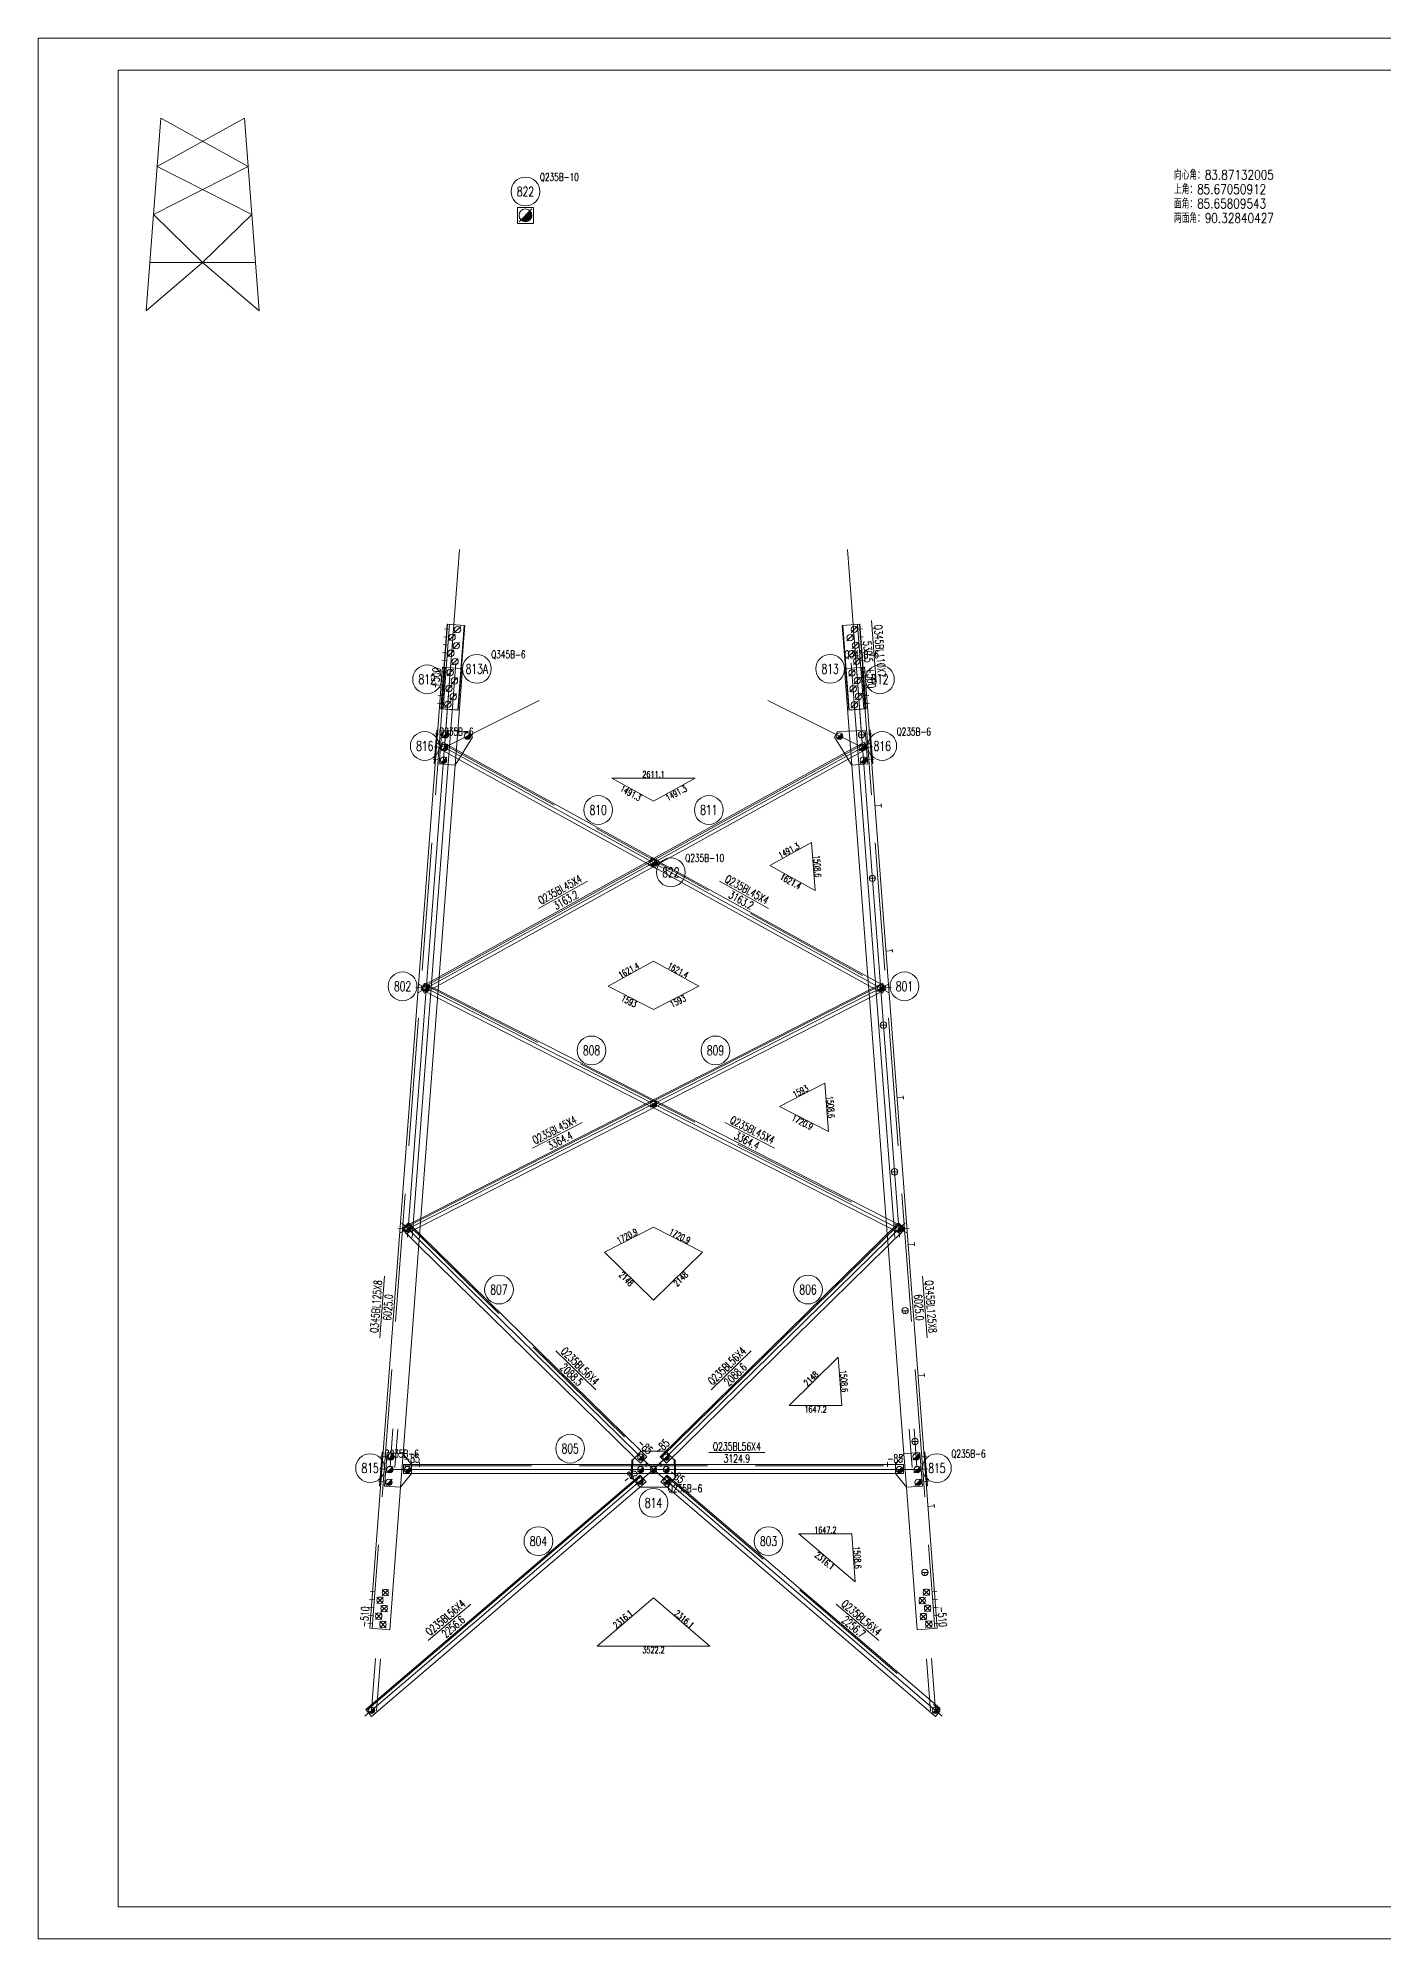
# Model space of a CAD drawing. Extents: x 0 to 841, y 0 to 594.
# Drawn here: x 0 to 420, y 0 to 594 of the extents above; entities that cross this region are included whole.
import ezdxf
from ezdxf.enums import TextEntityAlignment as Align

# ---------------------------------------------------------------- set-up
doc = ezdxf.new("R2010")
doc.units = 0
doc.header["$LTSCALE"] = 20
doc.header["$MEASUREMENT"] = 0
doc.linetypes.add('Dash', pattern=[2.75, 2, -0.75])
doc.linetypes.add('DashDot', pattern=[15.6, 9, -3, 0.6, -3])
doc.layers.get('0').update_dxf_attribs({"linetype": 'CONTINUOUS', "lineweight": 25})
doc.styles.get("Standard").update_dxf_attribs({"font": 'simplex', "width": 0.7, "bigfont": 'gbhzfs.shx'})

# ---------------------------------------------------------------- blocks, each defined once
blk = doc.blocks.new('M16X50S')
at = {"color": 3, "linetype": 'Continuous', "lineweight": 13}
blk.add_line((-1, -1), (1, 1), dxfattribs=at)
blk.add_circle((0, 0), 1, dxfattribs=at)
for radius in [0.9, 0.8, 0.7, 0.6, 0.5, 0.4, 0.3, 0.2, 0.1]:
    blk.add_arc((0, 0), radius, 225, 45, dxfattribs=at)
blk = doc.blocks.new('StepBolt')
at = {"color": 3, "linetype": 'Continuous', "lineweight": 13}
for p, q in [((-1, 0), (1, 0)), ((0, 0), (0, -1))]:
    blk.add_line(p, q, dxfattribs=at)
blk.add_circle((0, 0), 1, dxfattribs=at)
blk = doc.blocks.new('M20X55S')
at = {"color": 3, "linetype": 'Continuous', "lineweight": 13}
blk.add_line((-1, -1), (1, 1), dxfattribs=at)
blk.add_circle((0, 0), 1, dxfattribs=at)
blk = doc.blocks.new('M20X65S')
at = {"color": 3, "linetype": 'Continuous', "lineweight": 13}
for p, q in [((-1, -1), (1, 1)), ((-1, 1), (1, -1))]:
    blk.add_line(p, q, dxfattribs=at)
blk.add_circle((0, 0), 1, dxfattribs=at)
blk = doc.blocks.new('M16X40S')
at = {"color": 3, "linetype": 'Continuous', "lineweight": 13}
blk.add_line((-0.707, -0.707), (0.707, 0.707), dxfattribs=at)
blk.add_circle((0, 0), 1, dxfattribs=at)
for radius in [0.9, 0.8, 0.7, 0.6, 0.5, 0.4, 0.3, 0.2, 0.1]:
    blk.add_arc((0, 0), radius, 225, 45, dxfattribs=at)

msp = doc.modelspace()

# ---------------------------------------------------------------- linework, layer by layer
at = {"color": 7, "linetype": 'Continuous', "lineweight": 18}
for p, q in [((0, 594), (841, 594)), ((0, 0), (0, 594)), ((25, 584), (831, 584)), ((25, 10), (25, 584)), ((25, 10), (831, 10)), ((0, 0), (841, 0))]:
    msp.add_line(p, q, dxfattribs=at)
at = {"color": 7, "linetype": 'Continuous', "lineweight": 0}
for p, q in [((38.38, 568.94), (33.82, 508.77)), ((64.49, 568.94), (37.24, 553.9)), ((38.38, 568.94), (65.63, 553.9)), ((64.49, 568.94), (69.04, 508.77)), ((65.63, 553.9), (36.1, 538.86)), ((37.24, 553.9), (66.77, 538.86)), ((36.1, 538.86), (51.43, 523.81)), ((66.77, 538.86), (51.43, 523.81)), ((51.43, 523.81), (33.82, 508.77)), ((34.96, 523.81), (67.9, 523.81)), ((51.43, 523.81), (69.04, 508.77)), ((258.29, 373.58), (119.86, 297.15)), ((264.03, 298.33), (114.16, 221.98)), ((269.14, 223.47), (194.62, 150.36)), ((188.4, 144.67), (102.63, 71.4))]:
    msp.add_line(p, q, dxfattribs=at)
at = {"color": 2, "linetype": 'DashDot', "lineweight": 0}
for p, q in [((131.69, 434.14), (127.01, 372.31)), ((252.88, 434.14), (257.56, 372.31)), ((129.01, 398.74), (104.23, 71.45)), ((130.5, 398.63), (105.73, 71.34)), ((254.07, 398.63), (278.84, 71.34)), ((255.56, 398.74), (280.34, 71.45)), ((156.54, 387.03), (127.01, 372.31)), ((228.03, 387.03), (257.56, 372.31)), ((259.97, 373.64), (118.91, 295.77)), ((124.6, 373.64), (265.66, 295.77)), ((265.71, 298.35), (113.17, 220.63)), ((118.86, 298.35), (271.4, 220.63)), ((113.65, 223.81), (192.28, 146.67)), ((270.91, 223.81), (192.28, 146.67)), ((192.29, 146.67), (102.14, 69.66)), ((109.92, 146.67), (274.65, 146.67)), ((192.28, 146.67), (282.43, 69.66))]:
    msp.add_line(p, q, dxfattribs=at)
at = {"color": 1, "linetype": 'Dash', "lineweight": 0}
for p, q in [((126.56, 384.38), (128.57, 410.81)), ((258.01, 384.38), (256, 410.81)), ((127.15, 397.37), (104.41, 97.01)), ((132.14, 397), (126.9, 397.39)), ((252.43, 397), (257.67, 397.39)), ((257.42, 397.37), (280.16, 97.01)), ((130.35, 366.8), (131.16, 377.47)), ((254.22, 366.8), (253.41, 377.47)), ((125.38, 371.96), (126.47, 373.93)), ((131.46, 368.6), (125.38, 371.96)), ((126.28, 373.57), (264.82, 297.09)), ((126.47, 373.93), (132.64, 370.52)), ((251.93, 370.52), (253.11, 368.6)), ((258.86, 371.77), (258.79, 372.68)), ((192.85, 334.71), (189.96, 336.31)), ((191.27, 337.03), (190.59, 335.79)), ((190.59, 335.79), (192.13, 334.94)), ((191.75, 337.89), (194.61, 336.31)), ((193.98, 336.77), (192.39, 337.65)), ((193.34, 335.6), (193.98, 336.77)), ((119.7, 296.69), (120.72, 298.69)), ((120.54, 298.33), (270.49, 221.94)), ((120.72, 298.69), (125.03, 296.5)), ((125.14, 297.95), (125.34, 300.64)), ((259.23, 300.64), (264.73, 297.6)), ((263.82, 295.53), (259.43, 297.95)), ((264.79, 297.28), (263.82, 295.53)), ((264.73, 297.6), (264.79, 297.28)), ((124.84, 294.06), (119.7, 296.69)), ((259.73, 294.06), (259.54, 296.5)), ((192.28, 262.23), (194.76, 260.97)), ((192.28, 259.71), (189.81, 260.97)), ((114.07, 221.44), (114.1, 222.12)), ((118.98, 216.62), (114.07, 221.44)), ((114.1, 222.12), (115.71, 223.76)), ((115.43, 223.47), (189.95, 150.36)), ((115.71, 223.76), (119.26, 220.27)), ((119.43, 222.59), (119.63, 225.22)), ((264.94, 225.22), (270.45, 222.41)), ((269.57, 220.33), (265.14, 222.59)), ((265.59, 216.62), (265.31, 220.27)), ((270.47, 222.12), (269.57, 220.33)), ((270.45, 222.41), (270.47, 222.12)), ((113.27, 141.15), (114.06, 151.62)), ((188.27, 148.64), (186.49, 150.39)), ((190.23, 150.64), (188.27, 148.64)), ((188.45, 152.39), (190.23, 150.64)), ((198.08, 150.39), (196.12, 152.39)), ((271.3, 141.15), (270.51, 151.62)), ((114.17, 148.27), (116.67, 148.27)), ((114.17, 145.47), (114.17, 148.27)), ((114.17, 147.87), (270.4, 147.87)), ((116.67, 145.47), (114.17, 145.47)), ((199.23, 145.47), (185.34, 145.47)), ((185.44, 148.27), (199.13, 148.27)), ((186.24, 143.35), (188.06, 141.22)), ((194.61, 142.84), (196.43, 144.97)), ((196.51, 141.22), (194.61, 142.84)), ((196.17, 144.67), (281.75, 71.56)), ((196.43, 144.97), (198.33, 143.35)), ((267.9, 148.27), (270.4, 148.27)), ((270.4, 145.47), (267.9, 145.47)), ((270.4, 148.27), (270.4, 145.47))]:
    msp.add_line(p, q, dxfattribs=at)
at = {"color": 7, "linetype": 'Continuous', "lineweight": 13}
for p, q in [((261.89, 392.74), (260.43, 411.94)), ((171.66, 330.49), (156.34, 322.03)), ((212.91, 330.49), (228.23, 322.03)), ((170.03, 255.1), (154.44, 247.16)), ((214.54, 255.1), (230.13, 247.16)), ((108.23, 207.07), (106.78, 187.87)), ((276.34, 207.07), (277.79, 187.87)), ((161.77, 183.82), (174.26, 171.56)), ((222.8, 183.82), (210.31, 171.56)), ((209.57, 152.02), (227.07, 152.02)), ((135.18, 104.66), (121.87, 93.29)), ((249.39, 104.66), (262.7, 93.29))]:
    msp.add_line(p, q, dxfattribs=at)
at = {"color": 1, "linetype": 'Continuous', "lineweight": 0}
for p, q in [((205.34, 362.7), (179.23, 362.7)), ((179.23, 362.7), (192.28, 355.5)), ((192.28, 355.5), (205.34, 362.7)), ((241.67, 342.65), (228.62, 335.44)), ((242.81, 327.6), (241.67, 342.65)), ((228.62, 335.44), (242.81, 327.6)), ((192.28, 305.54), (178.09, 297.7)), ((206.48, 297.7), (192.28, 305.54)), ((178.09, 297.7), (192.28, 290.47)), ((192.28, 290.47), (206.48, 297.7)), ((245.85, 267.4), (231.66, 260.17)), ((246.99, 252.36), (245.85, 267.4)), ((231.66, 260.17), (246.99, 252.36)), ((192.28, 222.46), (176.95, 214.65)), ((207.62, 214.65), (192.28, 222.46)), ((176.95, 214.65), (192.28, 199.61)), ((192.28, 199.61), (207.62, 214.65)), ((250.03, 181.77), (234.69, 166.72)), ((251.16, 166.72), (250.03, 181.77)), ((234.69, 166.72), (251.16, 166.72)), ((254.2, 126.61), (237.73, 126.61)), ((237.73, 126.61), (255.34, 111.57)), ((255.34, 111.57), (254.2, 126.61)), ((192.28, 106.55), (174.67, 91.51)), ((209.9, 91.51), (192.28, 106.55)), ((174.67, 91.51), (209.9, 91.51))]:
    msp.add_line(p, q, dxfattribs=at)
at = {"color": 7, "linetype": 'Continuous', "lineweight": 0}
for points in [[(154.78, 541.09), (149.78, 541.09)], [(149.78, 541.09), (149.78, 536.09)], [(154.78, 536.09), (154.78, 541.09)], [(149.78, 536.09), (154.78, 536.09)], [(125.82, 384.44), (127.82, 410.86)], [(127.92, 410.86), (125.92, 384.43)], [(127.82, 410.86), (133.3, 410.45)], [(133.15, 410.46), (127.92, 410.86)], [(131.15, 384.03), (133.15, 410.46)], [(133.3, 410.45), (131.3, 384.02)], [(256.75, 410.86), (251.27, 410.45)], [(251.27, 410.45), (253.27, 384.02)], [(256.65, 410.86), (251.42, 410.46)], [(251.42, 410.46), (253.42, 384.03)], [(258.65, 384.43), (256.65, 410.86)], [(258.75, 384.44), (256.75, 410.86)], [(126.4, 397.43), (103.66, 97.07)], [(126.9, 397.39), (126.4, 397.43)], [(131.16, 377.47), (132.63, 396.96)], [(132.63, 396.96), (132.14, 397)], [(251.94, 396.96), (252.43, 397)], [(253.41, 377.47), (251.94, 396.96)], [(257.67, 397.39), (258.17, 397.43)], [(258.17, 397.43), (280.91, 97.07)], [(131.3, 384.02), (125.82, 384.44)], [(125.92, 384.43), (131.15, 384.03)], [(253.27, 384.02), (258.75, 384.44)], [(253.42, 384.03), (258.65, 384.43)], [(124.6, 377.76), (123.81, 367.29)], [(124.11, 367.27), (124.9, 377.74)], [(124.9, 377.74), (124.6, 377.76)], [(126.16, 377.64), (125.36, 367.17)], [(134.84, 377.33), (126.16, 377.64)], [(130.35, 366.8), (135.73, 375.54)], [(135.73, 375.54), (134.84, 377.33)], [(249.73, 377.33), (248.84, 375.54)], [(248.84, 375.54), (251.93, 370.52)], [(258.41, 377.64), (249.73, 377.33)], [(258.79, 372.68), (258.41, 377.64)], [(259.67, 377.74), (259.97, 377.76)], [(260.46, 367.27), (259.67, 377.74)], [(259.97, 377.76), (260.76, 367.29)], [(258.1, 373.93), (119.66, 297.5)], [(120.75, 295.53), (259.19, 371.96)], [(189.96, 336.31), (131.46, 368.6)], [(132.64, 370.52), (191.75, 337.89)], [(253.11, 368.6), (254.22, 366.8)], [(259.19, 371.96), (258.1, 373.93)], [(259.21, 367.17), (258.86, 371.77)], [(123.81, 367.29), (124.11, 367.27)], [(125.34, 300.64), (130.35, 366.8)], [(125.36, 367.17), (130.35, 366.8)], [(254.22, 366.8), (259.21, 367.17)], [(259.54, 296.5), (254.22, 366.8)], [(260.76, 367.29), (260.46, 367.27)], [(191.79, 337.98), (191.27, 337.03)], [(192.39, 337.65), (191.79, 337.98)], [(192.13, 334.94), (192.77, 334.58)], [(192.77, 334.58), (193.34, 335.6)], [(259.43, 297.95), (192.85, 334.71)], [(194.61, 336.31), (259.23, 300.64)], [(263.85, 298.69), (113.98, 222.34)], [(119.63, 225.22), (125.14, 297.95)], [(119.66, 297.5), (120.75, 295.53)], [(264.87, 296.69), (263.85, 298.69)], [(115, 220.33), (264.87, 296.69)], [(189.81, 260.97), (124.84, 294.06)], [(125.03, 296.5), (192.28, 262.23)], [(265.31, 220.27), (259.73, 294.06)], [(265.14, 222.59), (192.28, 259.71)], [(194.76, 260.97), (264.94, 225.22)], [(113.98, 222.34), (115, 220.33)], [(114.06, 151.62), (119.43, 222.59)], [(119.26, 220.27), (188.45, 152.39)], [(268.86, 223.76), (194.34, 150.64)], [(196.3, 148.64), (270.82, 221.76)], [(270.82, 221.76), (268.86, 223.76)], [(186.49, 150.39), (118.98, 216.62)], [(270.51, 151.62), (265.59, 216.62)], [(107.52, 152.11), (106.73, 141.64)], [(107.03, 141.62), (107.82, 152.09)], [(107.82, 152.09), (107.52, 152.11)], [(109.07, 152), (108.28, 141.53)], [(114.06, 151.62), (109.07, 152)], [(116.67, 148.27), (114.06, 151.62)], [(185.49, 149.69), (185.29, 144.12)], [(185.79, 149.68), (185.49, 149.69)], [(185.79, 149.68), (185.59, 144.11)], [(185.59, 144.11), (185.79, 149.68)], [(188.45, 152.39), (185.79, 149.68)], [(196.12, 152.39), (188.45, 152.39)], [(194.34, 150.64), (196.3, 148.64)], [(198.78, 149.68), (198.08, 150.39)], [(199.08, 149.69), (198.78, 149.68)], [(198.98, 144.11), (198.78, 149.68)], [(198.78, 149.68), (198.98, 144.11)], [(199.28, 144.12), (199.08, 149.69)], [(270.51, 151.62), (267.9, 148.27)], [(275.5, 152), (270.51, 151.62)], [(276.29, 141.53), (275.5, 152)], [(276.75, 152.09), (277.05, 152.11)], [(277.54, 141.62), (276.75, 152.09)], [(277.05, 152.11), (277.84, 141.64)], [(188.14, 144.97), (102.37, 71.7)], [(104.19, 69.57), (189.96, 142.84)], [(113.27, 141.15), (116.67, 145.47)], [(116.67, 148.27), (185.44, 148.27)], [(116.67, 145.47), (116.67, 148.27)], [(185.34, 145.47), (116.67, 145.47)], [(185.29, 144.12), (185.59, 144.11)], [(185.59, 144.11), (186.24, 143.35)], [(189.96, 142.84), (188.14, 144.97)], [(196.51, 141.22), (198.98, 144.11)], [(198.33, 143.35), (281.71, 72.12)], [(198.98, 144.11), (199.28, 144.12)], [(199.13, 148.27), (267.9, 148.27)], [(267.9, 145.47), (199.23, 145.47)], [(267.9, 148.27), (267.9, 145.47)], [(267.9, 145.47), (271.3, 141.15)], [(106.73, 141.64), (107.03, 141.62)], [(108.28, 141.53), (113.27, 141.15)], [(109.89, 96.59), (113.27, 141.15)], [(188.06, 141.22), (188.06, 141.22)], [(188.06, 141.22), (196.51, 141.22)], [(280.38, 69.57), (196.51, 141.22)], [(271.3, 141.15), (276.29, 141.53)], [(274.68, 96.59), (271.3, 141.15)], [(277.84, 141.64), (277.54, 141.62)], [(103.66, 97.07), (109.89, 96.59)], [(280.91, 97.07), (274.68, 96.59)], [(102.37, 71.7), (104.19, 69.57)], [(281.71, 72.12), (281.78, 71.21)], [(281.78, 71.21), (280.38, 69.57)]]:
    msp.add_lwpolyline(points, dxfattribs=at)
at = {"color": 3, "linetype": 'Continuous', "lineweight": 20}
for points in [[(126.58, 404.44), (128.07, 404.32)], [(126.77, 406.93), (128.26, 406.82)], [(126.96, 409.42), (128.45, 409.31)], [(257.61, 409.42), (256.12, 409.31)], [(257.8, 406.93), (256.31, 406.82)], [(257.99, 404.44), (256.5, 404.32)], [(126.2, 399.45), (127.7, 399.34)], [(126.39, 401.95), (127.89, 401.83)], [(258.18, 401.95), (256.68, 401.83)], [(258.37, 399.45), (256.87, 399.34)], [(125.35, 393.5), (126.85, 393.39)], [(125.54, 395.99), (127.04, 395.88)], [(259.03, 395.99), (257.53, 395.88)], [(260.46, 393.59), (258.47, 393.44)], [(260.5, 393.1), (260.43, 394.09)], [(124.97, 388.51), (126.47, 388.4)], [(125.16, 391.01), (126.66, 390.89)], [(259.41, 391.01), (257.91, 390.89)], [(259.6, 388.51), (258.1, 388.4)], [(124.79, 386.02), (126.28, 385.91)], [(259.78, 386.02), (258.29, 385.91)], [(124.07, 376.55), (125.56, 376.43)], [(260.5, 376.55), (259.01, 376.43)], [(123.46, 368.57), (124.96, 368.46)], [(123.77, 372.56), (125.26, 372.45)], [(260.8, 372.56), (259.31, 372.45)], [(261.11, 368.57), (259.61, 368.46)], [(263.45, 354.21), (261.45, 354.06)], [(263.48, 353.71), (263.41, 354.71)], [(266.92, 308.34), (266.84, 309.34)], [(266.88, 308.84), (264.89, 308.69)], [(118.07, 297.34), (119.57, 297.23)], [(266.5, 297.34), (265, 297.23)], [(270.35, 262.97), (268.36, 262.82)], [(270.39, 262.47), (270.32, 263.47)], [(112.38, 222.13), (113.87, 222.01)], [(272.19, 222.13), (270.7, 222.01)], [(273.83, 217.1), (271.83, 216.95)], [(273.86, 216.6), (273.79, 217.6)], [(276.92, 176.22), (274.93, 176.07)], [(276.96, 175.72), (276.88, 176.71)], [(106.99, 150.9), (108.48, 150.79)], [(116.67, 149.02), (116.67, 147.52)], [(119.17, 149.02), (119.17, 147.52)], [(190.04, 149.02), (190.04, 147.52)], [(194.54, 149.02), (194.54, 147.52)], [(265.4, 149.02), (265.4, 147.52)], [(267.9, 149.02), (267.9, 147.52)], [(277.58, 150.9), (276.09, 150.79)], [(106.38, 142.92), (107.88, 142.81)], [(106.68, 146.91), (108.18, 146.8)], [(277.89, 146.91), (276.39, 146.8)], [(278.19, 142.92), (276.69, 142.81)], [(280.02, 135.33), (278.02, 135.18)], [(280.05, 134.83), (279.98, 135.83)], [(103.78, 108.59), (105.28, 108.48)], [(280.79, 108.59), (279.29, 108.48)], [(103.22, 101.11), (104.71, 101)], [(103.4, 103.6), (104.9, 103.49)], [(103.59, 106.1), (105.09, 105.98)], [(280.98, 106.1), (279.48, 105.98)], [(281.17, 103.6), (279.67, 103.49)], [(281.35, 101.11), (279.86, 101)], [(103.03, 98.62), (104.52, 98.51)], [(281.54, 98.62), (280.05, 98.51)]]:
    msp.add_lwpolyline(points, dxfattribs=at)
at = {"color": 3, "linetype": 'Continuous', "lineweight": 13}
for centre in [(38.38, 568.94), (38.38, 568.94), (64.49, 568.94), (64.49, 568.94), (37.24, 553.9), (37.24, 553.9), (65.63, 553.9), (65.63, 553.9), (36.1, 538.86), (36.1, 538.86), (66.77, 538.86), (66.77, 538.86), (34.96, 523.81), (51.43, 523.81), (51.43, 523.81), (51.43, 523.81), (51.43, 523.81), (67.9, 523.81), (33.82, 508.77), (33.82, 508.77), (69.04, 508.77), (69.04, 508.77)]:
    msp.add_circle(centre, 0.01, dxfattribs=at)
at = {"color": 7, "linetype": 'Continuous', "lineweight": 13}
for centre in [(152.28, 546.04), (121.55, 393.62), (137.09, 396.87), (247.48, 396.87), (263.02, 393.62), (120.82, 372.78), (263.75, 372.78), (175.01, 352.78), (209.56, 352.78), (197.71, 333.28), (113.89, 297.68), (270.68, 297.68), (172.92, 277.65), (211.65, 277.65), (144.01, 202.92), (240.56, 202.92), (166.25, 153.22), (103.74, 147.13), (280.83, 147.13), (192.28, 136.27), (156.34, 124.31), (228.23, 124.31)]:
    msp.add_circle(centre, 4.5, dxfattribs=at)

# ---------------------------------------------------------------- block references
at = {"color": 3, "linetype": 'Continuous', "lineweight": 13, "xscale": 1.999999999999886, "yscale": 1.999999999999886, "zscale": 1.999999999999886}
msp.add_blockref('M16X50S', (152.28, 538.59), dxfattribs=at)
at = {"color": 3, "linetype": 'Continuous', "lineweight": 13}
for name, p in [('M20X55S', (131.05, 409.11)), ('M20X55S', (255.02, 409.23)), ('M20X55S', (129.36, 406.73)), ('M20X55S', (130.67, 404.13)), ('M20X55S', (253.71, 406.62)), ('M20X55S', (255.4, 404.24)), ('M20X55S', (128.99, 401.75)), ('M20X55S', (130.29, 399.14)), ('M20X55S', (254.09, 401.64)), ('M20X55S', (255.77, 399.26)), ('M20X55S', (128.78, 395.75)), ('M20X55S', (130.09, 393.14)), ('M20X55S', (254.29, 395.63)), ('M20X55S', (255.98, 393.25)), ('M20X55S', (128.03, 385.78)), ('M20X55S', (128.4, 390.76)), ('M20X55S', (129.71, 388.16)), ('M20X55S', (254.67, 390.65)), ('M20X55S', (255.05, 385.66)), ('M20X55S', (256.35, 388.27)), ('M16X50S', (127.31, 376.3)), ('M16X40S', (134.17, 375.88)), ('M16X40S', (250.4, 375.88)), ('StepBolt', (257.26, 376.3)), ('M16X50S', (126.71, 368.33)), ('M16X50S', (127.01, 372.31)), ('M16X50S', (257.56, 372.31)), ('M16X50S', (257.86, 368.33)), ('M16X50S', (192.28, 336.28)), ('StepBolt', (260.66, 331.43)), ('M16X50S', (121.31, 297.1)), ('M16X50S', (263.26, 297.1)), ('StepBolt', (264.13, 285.56)), ('M16X50S', (192.28, 260.94)), ('StepBolt', (267.6, 239.69)), ('M16X50S', (115.62, 221.88)), ('M16X50S', (268.95, 221.88)), ('StepBolt', (270.89, 196.32)), ('StepBolt', (273.98, 155.43)), ('M16X50S', (110.23, 150.66)), ('M16X40S', (188.36, 150.52)), ('M16X40S', (196.21, 150.52)), ('M16X50S', (274.34, 150.66)), ('M16X50S', (109.62, 142.68)), ('M16X50S', (109.92, 146.67)), ('M16X40S', (115.42, 146.67)), ('M16X40S', (188.1, 143.09)), ('M16X40S', (188.29, 146.67)), ('M16X40S', (192.28, 146.67)), ('M16X40S', (196.29, 146.67)), ('M16X40S', (196.47, 143.09)), ('M16X40S', (269.15, 146.67)), ('M16X50S', (274.65, 146.67)), ('M16X50S', (274.95, 142.68)), ('StepBolt', (277.08, 114.55)), ('M20X65S', (108.52, 108.23)), ('M20X65S', (277.55, 108.35)), ('M20X65S', (106.46, 100.87)), ('M20X65S', (106.83, 105.85)), ('M20X65S', (108.14, 103.25)), ('M20X65S', (276.24, 105.74)), ('M20X65S', (276.62, 100.75)), ('M20X65S', (277.92, 103.36)), ('M20X65S', (107.76, 98.26)), ('M20X65S', (278.3, 98.37)), ('M16X50S', (104.23, 71.45)), ('M16X50S', (280.34, 71.45))]:
    msp.add_blockref(name, p, dxfattribs=at)

# ---------------------------------------------------------------- texts
at = {"color": 7, "linetype": 'Continuous', "lineweight": 13, "width": 0.8}
for s, p in [('向心角：83.87132005', (354.91, 548.85)), ('上角：85.67050912', (354.91, 544.35)), ('面角：85.65809543', (354.91, 539.85)), ('两面角：90.32840427', (354.91, 535.35))]:
    msp.add_text(s, height=3, dxfattribs=at).set_placement(p, align=Align.BOTTOM_LEFT)
at = {"color": 7, "linetype": 'Continuous', "lineweight": 13, "width": 0.7}
for s, height, p in [('822', 3, (152.28, 546.04)), ('813A', 3, (137.09, 396.87)), ('813', 3, (247.48, 396.87)), ('812', 3, (121.55, 393.62)), ('812', 3, (263.02, 393.62)), ('816', 3, (120.82, 372.78)), ('816', 3, (263.75, 372.78)), ('810', 3, (175.01, 352.78)), ('811', 3, (209.56, 352.78)), ('822', 3, (197.71, 333.28)), ('802', 3, (113.89, 297.68)), ('801', 3, (270.68, 297.68)), ('808', 3, (172.92, 277.65)), ('809', 3, (211.65, 277.65)), ('807', 3, (144.01, 202.92)), ('806', 3, (240.56, 202.92)), ('805', 3, (166.25, 153.22)), ('Q235BL56X4', 2.5, (218.32, 153.89)), ('815', 3, (103.74, 147.13)), ('-85', 2.5, (116.8, 150.14)), ('3124.9', 2.5, (218.32, 150.14)), ('-85', 2.5, (267.77, 150.14)), ('815', 3, (280.83, 147.13)), ('814', 3, (192.28, 136.27)), ('804', 3, (156.34, 124.31)), ('803', 3, (228.23, 124.31))]:
    msp.add_text(s, height=height, dxfattribs=at).set_placement(p, align=Align.MIDDLE_CENTER)
for s, p in [('Q235B-10', (156.78, 550.54)), ('Q345B-6', (141.59, 401.37)), ('Q345B-6', (251.98, 401.37)), ('Q235B-6', (125.32, 377.28)), ('Q235B-6', (268.25, 377.28)), ('Q235B-10', (202.21, 337.78)), ('Q235B-6', (108.24, 151.63)), ('Q235B-6', (285.33, 151.63)), ('Q235B-6', (196.79, 140.77))]:
    msp.add_text(s, height=2.4, dxfattribs=at).set_placement(p, align=Align.MIDDLE_LEFT)
for s, rotation, p in [('Q345BL110X7', 274.32949, (263.03, 402.48)), ('530.5', 274.32949, (259.29, 402.2)), ('+500', 85.67051, (124.27, 394.08)), ('+500', 274.32949, (260.3, 394.08)), ('Q235BL45X4', 28.90059, (163.09, 327.9)), ('3163.2', 28.90059, (164.9, 324.62)), ('Q235BL45X4', 331.09941, (221.48, 327.9)), ('3163.2', 331.09941, (219.67, 324.62)), ('Q235BL45X4', 26.99695, (161.38, 252.8)), ('Q235BL45X4', 333.00305, (223.19, 252.8)), ('3364.4', 26.99695, (163.09, 249.46)), ('3364.4', 333.00305, (221.48, 249.46)), ('Q345BL125X8', 85.67051, (105.63, 197.61)), ('Q345BL125X8', 274.32949, (278.94, 197.61)), ('6025.0', 85.67051, (109.37, 197.33)), ('6025.0', 274.32949, (275.2, 197.33)), ('Q235BL56X4', 315.54693, (169.33, 179.03)), ('Q235BL56X4', 44.45272, (215.24, 179.03)), ('2088.5', 315.54693, (166.7, 176.35)), ('2088.6', 44.45272, (217.87, 176.35)), ('-85', 315.54693, (189.67, 153.82)), ('-85', 44.45272, (194.9, 153.82)), ('-85', 40.50351, (184.93, 144.69)), ('-85', 319.49649, (199.64, 144.69)), ('-510', 85.67051, (102.06, 100.7)), ('Q235BL56X4', 40.50351, (127.31, 100.4)), ('Q235BL56X4', 319.49649, (257.26, 100.4)), ('-510', 274.32949, (282.51, 100.7)), ('2256.6', 40.50351, (129.74, 97.55)), ('2256.7', 319.49649, (254.83, 97.55))]:
    msp.add_text(s, height=2.5, rotation=rotation, dxfattribs=at).set_placement(p, align=Align.MIDDLE_CENTER)
at = {"color": 7, "linetype": 'Continuous', "lineweight": 20, "width": 0.7}
for s, rotation, p in [('2611.1', 0, (192.28, 363.9)), ('1491.3', 331.09941, (185.18, 358.05)), ('1491.3', 28.90059, (199.39, 358.05)), ('1491.3', 28.90059, (234.57, 340.09)), ('1508.6', 274.32949, (243.44, 335.22)), ('1621.4', 331.09941, (235.14, 330.47)), ('1621.4', 28.90059, (184.61, 302.67)), ('1621.4', 331.09941, (199.96, 302.67)), ('1593', 333.00305, (184.64, 293.02)), ('1593', 26.99695, (199.93, 293.02)), ('1593', 26.99695, (238.21, 264.85)), ('1508.6', 274.32949, (247.62, 259.97)), ('1720.9', 333.00305, (238.78, 255.19)), ('1720.9', 26.99694, (184.07, 219.63)), ('1720.9', 333.00305, (200.5, 219.63)), ('2148', 315.5472, (183.78, 206.27)), ('2148', 44.45265, (200.79, 206.27)), ('2148', 44.45265, (241.52, 175.1)), ('1508.6', 274.32949, (251.79, 174.34)), ('2316.1', 319.49661, (245.76, 118.18)), ('1508.6', 274.32949, (255.97, 119.18)), ('2316.1', 40.50355, (182.7, 99.94)), ('2316.1', 319.49661, (201.87, 99.94)), ('3522.2', 0.00003, (192.28, 90.31))]:
    msp.add_text(s, height=2, rotation=rotation, dxfattribs=at).set_placement(p, align=Align.MIDDLE_CENTER)
for p in [(242.93, 165.52), (245.97, 127.81)]:
    msp.add_text('1647.2', height=2, dxfattribs=at).set_placement(p, align=Align.MIDDLE_CENTER)

doc.saveas('drawing.dxf')
